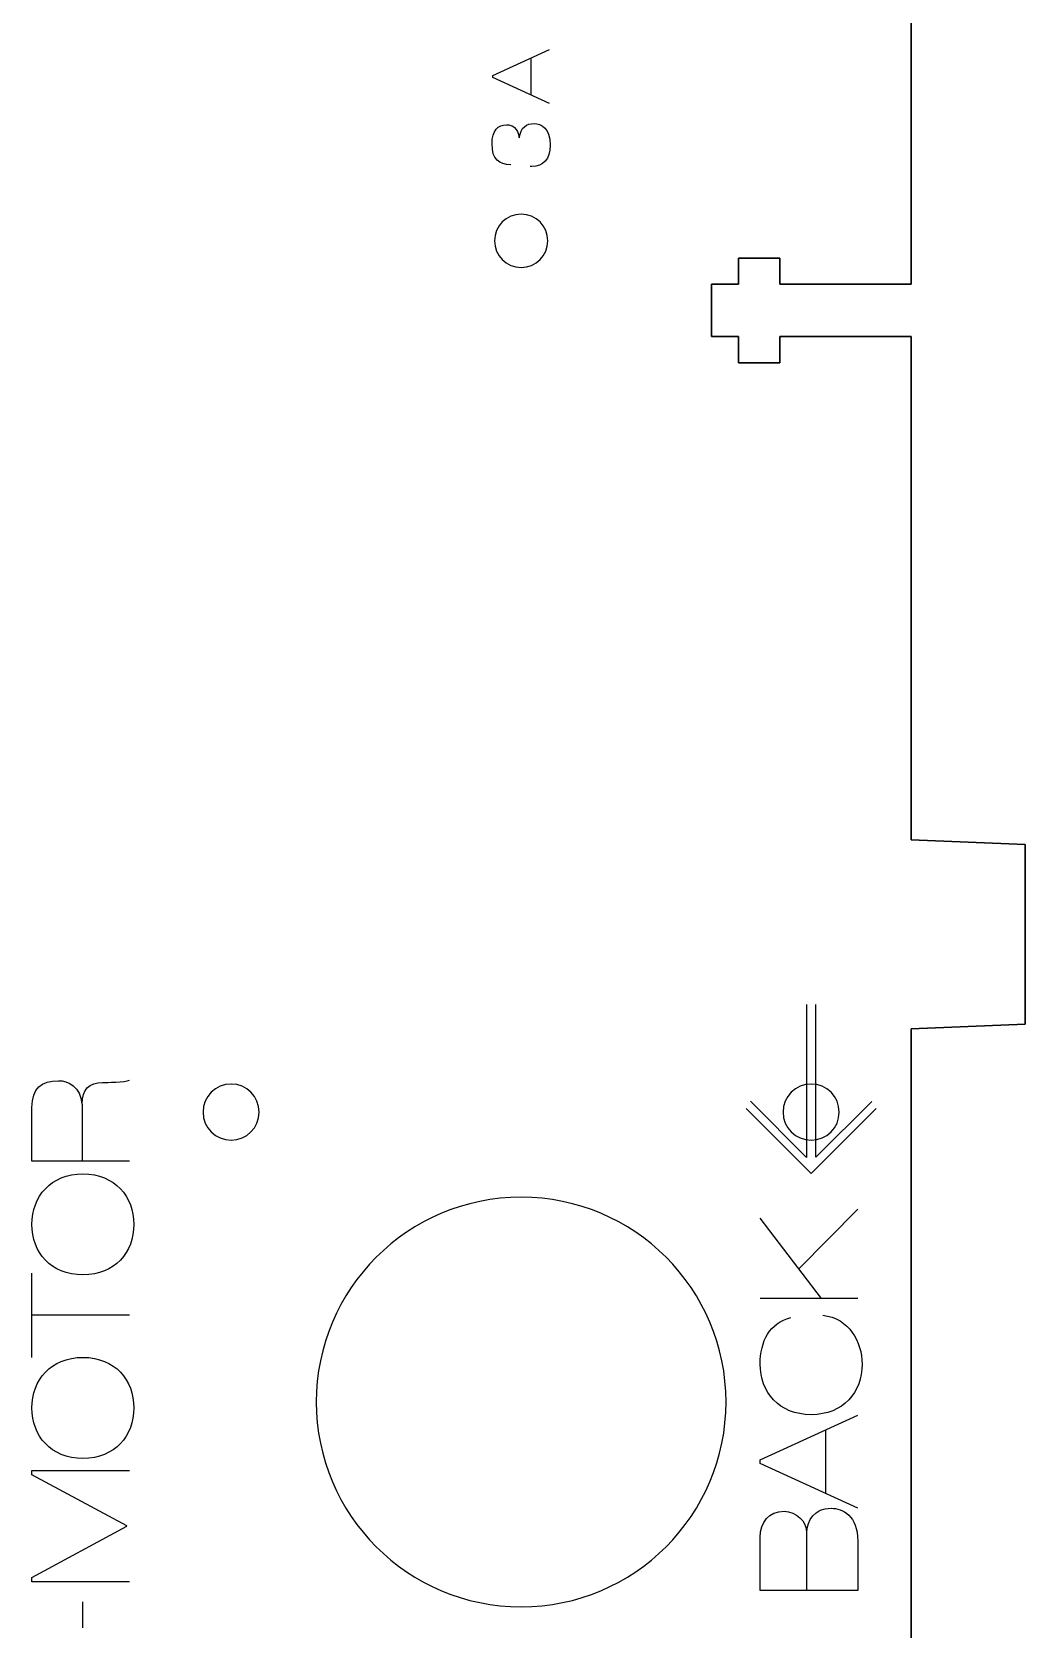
# Model space of a CAD drawing. Header units: millimetres. Extents: x -1200 to 608, y -610 to 472.
# Drawn here: x 513.3 to 566.4, y -212.9 to -127.5 of the extents above; entities that cross this region are included whole.
import ezdxf

# ---------------------------------------------------------------- set-up
doc = ezdxf.new("R2010")
doc.units = ezdxf.units.MM
for name, color, linetype, true_color in [('CHANGED_PARTS', 3, 'Continuous', 0x00ff00), ('CUTS', 1, 'Continuous', 0xff0000), ('ORIGIONAL_PARTS_THAT_WERE_', 6, 'Continuous', 0xff00ff), ('TEXT', 5, 'Continuous', 0x0000ff)]:
    doc.layers.add(name, color=color, linetype=linetype, true_color=true_color)

msp = doc.modelspace()

# ---------------------------------------------------------------- linework, layer by layer
at = {"layer": 'CHANGED_PARTS'}
for p, q in [((560.31, -114.067), (560.31, -141.031)), ((553.293, -139.631), (551.093, -139.631)), ((551.093, -139.631), (551.093, -141.031)), ((553.293, -141.031), (553.293, -139.631)), ((551.093, -141.031), (549.65, -141.031)), ((549.65, -141.031), (549.65, -143.832)), ((560.31, -141.031), (553.293, -141.031)), ((549.65, -143.832), (551.093, -143.832)), ((551.093, -143.832), (551.093, -145.231)), ((553.293, -145.231), (553.293, -143.832)), ((553.293, -143.832), (560.31, -143.832)), ((560.31, -143.832), (560.31, -170.736)), ((551.093, -145.231), (553.293, -145.231)), ((560.31, -170.736), (566.4, -170.986)), ((566.4, -170.986), (566.4, -180.585)), ((566.4, -180.585), (560.31, -180.835)), ((560.31, -180.835), (560.31, -220.736))]:
    msp.add_line(p, q, dxfattribs=at)
at = {"layer": 'CUTS', "color": 1, "true_color": 0xff0000}
for points in [[(539.469, -137.284), (538.682, -137.284), (538.044, -137.922), (538.044, -138.708)], [(540.894, -138.708), (540.894, -137.921), (540.256, -137.284), (539.469, -137.284)], [(538.044, -138.708), (538.044, -139.495), (538.682, -140.133), (539.469, -140.133)], [(539.469, -140.133), (540.256, -140.133), (540.894, -139.496), (540.894, -138.708)], [(523.968, -183.796), (523.14, -183.796), (522.468, -184.468), (522.468, -185.296)], [(525.468, -185.296), (525.468, -184.468), (524.797, -183.796), (523.968, -183.796)], [(554.968, -183.796), (554.139, -183.796), (553.468, -184.468), (553.468, -185.296)], [(556.469, -185.296), (556.469, -184.468), (555.797, -183.796), (554.968, -183.796)], [(522.468, -185.296), (522.468, -186.125), (523.14, -186.796), (523.968, -186.796)], [(523.968, -186.796), (524.797, -186.796), (525.468, -186.125), (525.468, -185.296)], [(553.468, -185.296), (553.468, -186.125), (554.139, -186.796), (554.968, -186.796)], [(554.968, -186.796), (555.797, -186.796), (556.469, -186.125), (556.469, -185.296)], [(539.469, -189.846), (533.421, -189.846), (528.518, -194.748), (528.518, -200.796)], [(550.419, -200.796), (550.419, -194.749), (545.516, -189.846), (539.469, -189.846)], [(528.518, -200.796), (528.518, -206.844), (533.421, -211.746), (539.469, -211.746)], [(539.469, -211.746), (545.516, -211.746), (550.419, -206.844), (550.419, -200.796)]]:
    msp.add_open_spline(points, degree=3, dxfattribs=at)
at = {"layer": 'ORIGIONAL_PARTS_THAT_WERE_', "color": 6, "true_color": 0xff00ff}
msp.add_lwpolyline([(560.31, -220.736), (560.31, -180.835), (566.4, -180.585), (566.4, -170.986), (560.31, -170.736), (560.31, -143.832), (553.293, -143.832), (553.293, -145.231), (551.093, -145.231), (551.093, -143.832), (549.65, -143.832), (549.65, -141.031), (551.093, -141.031), (551.093, -139.631), (553.293, -139.631), (553.293, -141.031), (560.31, -141.031), (560.31, -140.525), (560.31, -114.067)], dxfattribs=at)
at = {"layer": 'TEXT', "color": 5, "true_color": 0x0000ff}
for points in [[(540.979, -131.362), (537.958, -129.973), (537.958, -129.864), (540.979, -128.476)], [(539.981, -128.935), (539.981, -130.911)], [(539.363, -133.208), (539.371, -133.208)], [(554.719, -179.54), (554.719, -187.715), (551.719, -184.714)], [(558.209, -184.724), (555.22, -187.713), (555.22, -179.54)], [(518.535, -187.922), (513.323, -187.922), (513.323, -185.053)], [(515.988, -184.856), (516.002, -184.863)], [(516.002, -184.863), (516.011, -187.922)], [(558.446, -185.096), (554.969, -188.574), (551.491, -185.096)], [(555.515, -195.255), (552.246, -190.97)], [(554.308, -193.673), (557.458, -190.489)], [(513.323, -198.41), (513.323, -193.913)], [(557.458, -195.255), (552.247, -195.255)], [(518.535, -196.149), (513.323, -196.149)], [(557.458, -206.477), (552.247, -204.083), (552.247, -203.893), (557.458, -201.499)], [(555.736, -202.291), (555.736, -205.698)], [(518.535, -210.412), (513.323, -210.412), (513.323, -210.171), (518.389, -207.434), (518.389, -207.419), (513.323, -204.697), (513.323, -204.456), (518.535, -204.456)], [(552.246, -210.872), (552.246, -208.04)], [(557.458, -208.229), (557.458, -210.872), (552.246, -210.872), (552.246, -210.872)], [(554.721, -207.791), (554.735, -207.791)], [(554.728, -207.791), (554.722, -210.872)], [(516.045, -212.872), (516.045, -211.474)]]:
    msp.add_lwpolyline(points, dxfattribs=at)
for points in [[(537.912, -133.525), (537.912, -132.814), (538.233, -132.506), (538.694, -132.506)], [(538.694, -132.506), (538.986, -132.506), (539.308, -132.675), (539.363, -133.208)], [(539.371, -133.208), (539.435, -132.633), (539.769, -132.438), (540.167, -132.438)], [(540.167, -132.438), (540.497, -132.438), (541.026, -132.653), (541.026, -133.593)], [(538.914, -134.655), (538.296, -134.625), (537.912, -134.363), (537.912, -133.525)], [(541.026, -133.593), (541.026, -134.371), (540.636, -134.739), (540.044, -134.739)], [(540.044, -134.739), (540.019, -134.739), (539.985, -134.736), (539.951, -134.736)], [(517.097, -183.711), (517.286, -183.711), (518.323, -183.696), (518.535, -183.594)], [(513.323, -185.053), (513.323, -184.01), (513.819, -183.615), (514.746, -183.615)], [(514.746, -183.615), (515.242, -183.615), (515.936, -183.952), (515.988, -184.856)], [(516.002, -184.863), (516.009, -184.062), (516.381, -183.711), (517.097, -183.711)], [(513.323, -191.3), (513.323, -189.81), (514.322, -188.599), (516.045, -188.599)], [(516.045, -188.599), (517.768, -188.599), (518.767, -189.81), (518.767, -191.3)], [(516.045, -194), (514.322, -194), (513.323, -192.789), (513.323, -191.3)], [(518.767, -191.3), (518.767, -192.789), (517.768, -194), (516.045, -194)], [(552.246, -198.772), (552.246, -197.538), (552.749, -196.56), (553.882, -196.283)], [(555.596, -196.159), (556.991, -196.312), (557.691, -197.567), (557.691, -198.772)], [(513.323, -201.112), (513.323, -199.622), (514.322, -198.41), (516.045, -198.41)], [(516.045, -198.41), (517.768, -198.41), (518.768, -199.623), (518.768, -201.112)], [(554.969, -201.473), (553.246, -201.473), (552.246, -200.262), (552.246, -198.772)], [(557.691, -198.772), (557.691, -200.262), (556.691, -201.473), (554.969, -201.473)], [(516.045, -203.812), (514.322, -203.812), (513.323, -202.601), (513.323, -201.112)], [(518.768, -201.112), (518.768, -202.601), (517.768, -203.812), (516.045, -203.812)], [(552.246, -208.04), (552.246, -207.214), (552.692, -206.638), (553.538, -206.638)], [(553.538, -206.638), (554.152, -206.638), (554.735, -207.178), (554.721, -207.791)], [(554.735, -207.791), (554.765, -207.112), (555.129, -206.477), (556.042, -206.477)], [(556.042, -206.477), (556.648, -206.477), (557.458, -206.864), (557.458, -208.229)]]:
    msp.add_open_spline(points, degree=3, dxfattribs=at)

doc.saveas('drawing.dxf')
